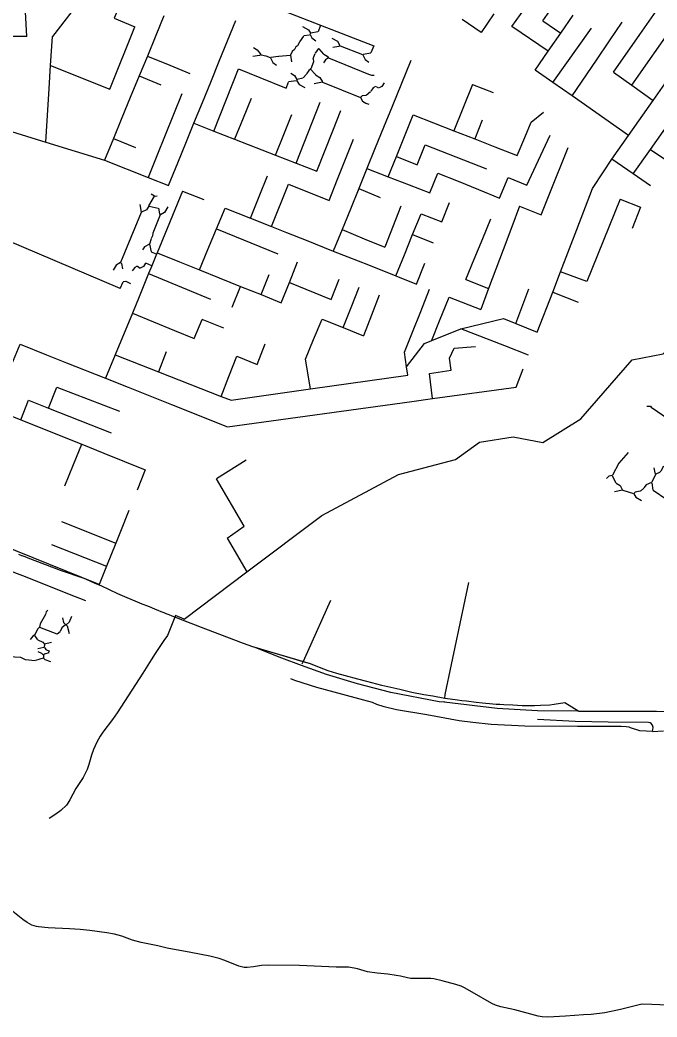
# Model space of a CAD drawing. Header units: metres. Extents: x 432891 to 477890, y 2556094 to 2581523.
# Drawn here: x 459533 to 461989, y 2566094 to 2569942 of the extents above; entities that cross this region are included whole.
import ezdxf

# ---------------------------------------------------------------- set-up
doc = ezdxf.new("R2010")
doc.units = ezdxf.units.M
for name, color, linetype in [('W10_MAIN_PIPE', 1, 'Continuous'), ('W10_PIPE_DN200', 8, 'Continuous'), ('W10_PIPE_DN250_400', 3, 'Continuous'), ('W10_PIPE_DN500_800', 30, 'Continuous')]:
    doc.layers.add(name, color=color, linetype=linetype)

msp = doc.modelspace()

# ---------------------------------------------------------------- linework, layer by layer
at = {"layer": 'W10_MAIN_PIPE'}
for points in [[(459910.8, 2567727.9), (459845.9, 2567758.1), (459822.6, 2567767.6), (459803.1, 2567776.9), (459779.9, 2567786.2), (459693.1, 2567816.5), (459564.3, 2567865.2), (459553.2, 2567869.6), (459542, 2567874.1), (459540.4, 2567874.7), (459529.2, 2567879.2)], [(460250.1, 2567591.5), (460119.3, 2567641.6), (460108.1, 2567646), (460097.1, 2567650.2), (460088.6, 2567653.7), (460077.5, 2567658.3), (460066.5, 2567662.9), (460055.4, 2567667.4), (460041.7, 2567673.3), (460026.4, 2567679.2), (460004.8, 2567688), (459977.4, 2567699), (459946, 2567711.6), (459910.8, 2567727.9)], [(461356.7, 2567301.1), (461316.9, 2567305.7), (461291.6, 2567308.3), (461255.3, 2567312.6), (461237.2, 2567315), (461220.2, 2567317.3), (461172.8, 2567323.6), (461171.7, 2567323.8), (461125.3, 2567331.9), (461090.8, 2567338), (461044.1, 2567347.2), (461039.3, 2567348.3), (460997.8, 2567357.8), (460962.8, 2567365.7), (460928.1, 2567374.2), (460870.2, 2567389.4), (460835.6, 2567398.2), (460788.4, 2567410.5), (460754.6, 2567419.6), (460721.6, 2567429.9), (460687.9, 2567442.9), (460653.4, 2567456.6), (460430.7, 2567523.2), (460394.5, 2567536.2), (460250.1, 2567591.5)], [(461688.2, 2567273.8), (461633.8, 2567306.5), (461592.7, 2567300.3), (461575.9, 2567298.3), (461540.1, 2567295.8), (461516.9, 2567294.6), (461493.9, 2567294.7), (461469.6, 2567295.4), (461433.8, 2567297.3), (461398.3, 2567299.2), (461382.7, 2567300.3), (461369.4, 2567299.9), (461356.7, 2567301.1)], [(462382.5, 2567271.2), (461986.9, 2567272.9), (461789.8, 2567273.9), (461728.4, 2567273.5), (461688.2, 2567273.8)]]:
    msp.add_lwpolyline(points, dxfattribs=at)
at = {"layer": 'W10_PIPE_DN200'}
for points in [[(461549.4, 2569938.7), (461647.9, 2570082.3)], [(459928.9, 2570026.6), (459896, 2569949.9), (459975.6, 2569916.3)], [(459559.5, 2569878.7), (459554.8, 2569974.1)], [(460088, 2569958.5), (460056.6, 2569882.1)], [(460552.6, 2569976.6), (460692.3, 2569922.1)], [(461360.4, 2569965.5), (461311.4, 2569893.7)], [(461430.1, 2569917.4), (461480, 2569986.8)], [(461617.9, 2569891.3), (461665.8, 2569960.4)], [(461922.7, 2569886.6), (461985.7, 2569976.8)], [(459879.6, 2569674.6), (459975.6, 2569916.3)], [(460301.3, 2569783.4), (460365.3, 2569940.3)], [(460623, 2569916.9), (460646, 2569903.9), (460653, 2569891.9)], [(460692.3, 2569922.1), (460682.4, 2569896.8)], [(460692.3, 2569922.1), (460897, 2569842.3)], [(461311.4, 2569893.7), (461238.6, 2569944.5)], [(461569.4, 2569821.4), (461430.1, 2569917.4)], [(461549.4, 2569938.7), (461617.9, 2569891.3)], [(461805.9, 2569861.7), (461854.5, 2569933.5)], [(461892, 2569690.5), (462058, 2569926.9)], [(459559.5, 2569878.7), (459503, 2569878.7)], [(460056.6, 2569882.1), (460024.1, 2569803.2)], [(460611.6, 2569857.7), (460627.4, 2569880.1)], [(460651, 2569885.9), (460649, 2569883.9), (460628, 2569880.9)], [(460653, 2569889.9), (460652, 2569886.9)], [(460652, 2569885.9), (460659, 2569872.9), (460674, 2569861.9)], [(460682, 2569895.9), (460654, 2569890.9)], [(461569.4, 2569821.4), (461617.9, 2569891.3)], [(461588, 2569700.5), (461736.6, 2569910.5)], [(461821, 2569740.8), (461922.7, 2569886.6)], [(460433, 2569835.9), (460448, 2569826.9), (460462, 2569808.9)], [(460595, 2569835.9), (460592, 2569827.9), (460582, 2569820.9)], [(460611, 2569856.9), (460603, 2569842.9), (460596, 2569836.9)], [(460736, 2569871.9), (460757, 2569859.9), (460766, 2569843.9)], [(460766, 2569842.9), (460763, 2569839.9), (460739, 2569835.9)], [(460767, 2569842.9), (460854, 2569808.9)], [(460897, 2569842.3), (460886.3, 2569814.9)], [(461755.5, 2569787.2), (461805.9, 2569861.7)], [(460024.1, 2569803.2), (459992.6, 2569726.5)], [(460024.1, 2569803.2), (460110.5, 2569767.7)], [(460462, 2569807.9), (460457, 2569804.9), (460431, 2569800.9)], [(460463, 2569807.9), (460481, 2569803.9), (460498, 2569796.9)], [(460530, 2569801.9), (460500, 2569796.9)], [(460531, 2569802), (460575, 2569806.8)], [(460582, 2569820.9), (460576, 2569806.9)], [(460576, 2569806.9), (460580, 2569780.9)], [(460663.3, 2569793.9), (460670.7, 2569813)], [(460684, 2569831.9), (460671, 2569813.9)], [(460684, 2569831.9), (460686.7, 2569831.1)], [(460704.3, 2569810.6), (460686.7, 2569831.1)], [(460705, 2569809.9), (460717, 2569802.9), (460722, 2569795.9)], [(460855, 2569807.9), (460864, 2569789.9), (460878, 2569779.9)], [(460886, 2569813.9), (460856, 2569808.9)], [(461519.1, 2569748.7), (461569.4, 2569821.4)], [(459651.3, 2569766.9), (459879.6, 2569674.6)], [(460110.5, 2569767.7), (460188, 2569735.8)], [(460268.4, 2569702.8), (460301.3, 2569783.4)], [(460499, 2569795.9), (460508, 2569777.9), (460522, 2569767.9)], [(460663, 2569792.9), (460665, 2569780.9), (460654, 2569753.9)], [(460722, 2569795.9), (460711, 2569787.9), (460704, 2569776.9)], [(460722, 2569795.9), (460877, 2569732.9), (460888, 2569728.9), (460899, 2569729.9)], [(461040.3, 2569786.4), (460967.6, 2569607.7)], [(461661.8, 2569648.9), (461755.5, 2569787.2)], [(459992.6, 2569726.5), (459958.2, 2569642.8)], [(459992.6, 2569726.5), (460076.1, 2569691.4)], [(460280.8, 2569513.7), (460375, 2569753.5)], [(460375, 2569753.5), (460457.3, 2569720.2)], [(460457.3, 2569720.2), (460559.3, 2569678.9)], [(460578, 2569736.9), (460592, 2569727.9), (460600, 2569712.9)], [(460624.7, 2569718.6), (460637.4, 2569733.1)], [(460653, 2569752.9), (460647, 2569747.9), (460638, 2569733.9)], [(460672.4, 2569731.7), (460653.7, 2569752.1)], [(460673, 2569730.9), (460689, 2569720.9), (460699, 2569702.9)], [(461588, 2569700.5), (461519.1, 2569748.7)], [(461821, 2569740.8), (461892, 2569690.5)], [(460236.3, 2569624.1), (460268.4, 2569702.8)], [(460559.3, 2569678.9), (460568.6, 2569702)], [(460599, 2569707.9), (460569, 2569702.9)], [(460601, 2569711.9), (460600, 2569708.9)], [(460600, 2569707.9), (460610, 2569692.9), (460631, 2569681.9)], [(460624, 2569717.9), (460602, 2569712.9)], [(460699, 2569701.9), (460667, 2569695.9)], [(460700, 2569701.9), (460846, 2569642.9)], [(460904, 2569684.9), (460895, 2569679.9), (460886, 2569666.9)], [(460906, 2569684.9), (460916, 2569679.9)], [(460937, 2569699.9), (460928, 2569685.9), (460918, 2569679.9)], [(461278.5, 2569693.5), (461206.2, 2569514.7)], [(461278.5, 2569693.5), (461357.3, 2569662.8)], [(461661.8, 2569648.9), (461588, 2569700.5)], [(461892, 2569690.5), (461974.6, 2569632)], [(459958.2, 2569642.8), (459925.9, 2569564.1)], [(460157.3, 2569657.3), (460061.1, 2569417.4)], [(460867, 2569650.9), (460853, 2569648.9), (460846, 2569642.9)], [(460846, 2569642.9), (460854, 2569628.9), (460866, 2569620.9), (460878, 2569616.9)], [(460867.8, 2569651.6), (460885.2, 2569666.3)], [(461879.6, 2569496.9), (461661.8, 2569648.9)], [(461963.6, 2569443), (462110.2, 2569651.3)], [(460203.6, 2569543.8), (460236.3, 2569624.1)], [(460424.2, 2569639), (460393.1, 2569562.8)], [(460660, 2569546.4), (460691.1, 2569625.5)], [(460967.6, 2569607.7), (460934.8, 2569526.8)], [(460549.9, 2569499.7), (460580.9, 2569577.5)], [(460739.2, 2569514.5), (460770.4, 2569593.4)], [(460984.5, 2569415.8), (461049.7, 2569575.7)], [(461049.7, 2569575.7), (461128, 2569545.2)], [(461504.5, 2569547.5), (461552.2, 2569586.8)], [(459925.9, 2569564.1), (459893.4, 2569484.9)], [(460172.3, 2569467.1), (460203.6, 2569543.8)], [(460203.6, 2569543.8), (460280.8, 2569513.7)], [(460393.1, 2569562.8), (460360.4, 2569482.6)], [(460598.4, 2569389.6), (460660, 2569546.4)], [(460934.8, 2569526.8), (460902.8, 2569448.2)], [(461128, 2569545.2), (461206.2, 2569514.7)], [(461315.6, 2569555.7), (461287.3, 2569483.1)], [(461479.7, 2569488.7), (461504.5, 2569547.5)], [(460280.8, 2569513.7), (460360.4, 2569482.6)], [(460518.5, 2569420.8), (460549.9, 2569499.7)], [(460677.6, 2569358.7), (460739.2, 2569514.5)], [(461206.2, 2569514.7), (461287.3, 2569483.1)], [(461450.7, 2569419.5), (461479.7, 2569488.7)], [(461487.1, 2569304.2), (461577.8, 2569497.1)], [(459893.4, 2569484.9), (459859, 2569401.3)], [(459893.4, 2569484.9), (459978.8, 2569450.5)], [(460141.2, 2569390.8), (460172.3, 2569467.1)], [(460360.4, 2569482.6), (460518.5, 2569420.8)], [(460757.9, 2569327.3), (460819.6, 2569481.9)], [(461064.9, 2569383.2), (461094.9, 2569460.2)], [(461094.9, 2569460.2), (461332, 2569368.3)], [(461287.3, 2569483.1), (461364.2, 2569453.2)], [(461364.2, 2569453.2), (461450.7, 2569419.5)], [(461573.9, 2569267.6), (461646.5, 2569449.9)], [(460061.1, 2569417.4), (460027.8, 2569334.2)], [(460518.5, 2569420.8), (460598.4, 2569389.6)], [(460902.8, 2569448.2), (460870.7, 2569369.3)], [(460952.5, 2569337.4), (460984.5, 2569415.8)], [(460984.5, 2569415.8), (461064.9, 2569383.2)], [(461897, 2569348.4), (461963.6, 2569443)], [(461963.6, 2569443), (462030.8, 2569396.9)], [(459859, 2569401.3), (460027.8, 2569334.2)], [(460105.5, 2569303.3), (460141.2, 2569390.8)], [(460598.4, 2569389.6), (460677.6, 2569358.7)], [(461897, 2569348.4), (461815, 2569405.1)], [(460455.6, 2569261.1), (460487.5, 2569340.7)], [(460870.7, 2569369.3), (460839.3, 2569291.9)], [(460870.7, 2569369.3), (460952.5, 2569337.4)], [(460952.5, 2569337.4), (461034.2, 2569305.5)], [(461112.9, 2569274.8), (461144, 2569351.2)], [(461144, 2569351.2), (461222, 2569319.6)], [(461381.5, 2569254.9), (461415, 2569334.7)], [(461415, 2569334.7), (461487.1, 2569304.2)], [(461964.1, 2569302), (461897, 2569348.4)], [(460027.8, 2569334.2), (460105.5, 2569303.3)], [(460503.4, 2569145.1), (460568.1, 2569308.4)], [(460568.1, 2569308.4), (460725.2, 2569245.3)], [(460725.2, 2569245.3), (460757.9, 2569327.3)], [(461034.2, 2569305.5), (461112.9, 2569274.8)], [(461222, 2569319.6), (461301.3, 2569287.4)], [(460030.3, 2569224.7), (460051.6, 2569262.5)], [(460038.9, 2569270.8), (460052.1, 2569263.4)], [(460052.1, 2569263.4), (460054.9, 2569261.8), (460061.9, 2569263.8)], [(460160.1, 2569281.6), (460062, 2569043.1)], [(460160.1, 2569281.6), (460241.5, 2569249.2)], [(460422.1, 2569177.4), (460455.6, 2569261.1)], [(460839.3, 2569291.9), (460807, 2569212.5)], [(460839.3, 2569291.9), (460921.3, 2569257.4)], [(461301.3, 2569287.4), (461381.5, 2569254.9)], [(461542.8, 2569189.6), (461573.9, 2569267.6)], [(459994.9, 2569229.8), (460000.9, 2569200.8)], [(460029.9, 2569223.8), (460020.9, 2569209.8), (460001.9, 2569200.8)], [(460030.9, 2569223.7), (460065.9, 2569216.1)], [(460102.9, 2569220.8), (460090.9, 2569199.8), (460074.9, 2569190.8)], [(461001.9, 2569223.5), (460940, 2569066)], [(461159.8, 2569162.6), (461189.6, 2569237.8)], [(461459.3, 2569223.4), (461429.3, 2569143.3)], [(461459.3, 2569223.4), (461542.8, 2569189.6)], [(461847.2, 2569250.5), (461719.2, 2568932.9)], [(461847.2, 2569250.5), (461925.8, 2569220.2), (461893.5, 2569137)], [(460000.9, 2569199.8), (459920.9, 2569005.8)], [(460073.9, 2569189.8), (460044.9, 2569119.8), (460043.9, 2569109.8), (460038.9, 2569098.8)], [(460066.9, 2569215.8), (460070.9, 2569193.8), (460073.9, 2569190.8)], [(460807, 2569212.5), (460774.7, 2569133)], [(461047.1, 2569113.7), (461080.1, 2569194.5)], [(461080.1, 2569194.5), (461159.8, 2569162.6)], [(461317.3, 2569099.5), (461348.2, 2569175.3)], [(461429.3, 2569143.3), (461396.1, 2569054.7)], [(459919.2, 2568905.3), (459417.1, 2569119.2)], [(460290.3, 2569135.7), (460526.9, 2569040.3)], [(460774.7, 2569133), (460741.1, 2569050.5)], [(460774.7, 2569133), (460860.5, 2569098.2)], [(461015.2, 2569035.4), (461047.1, 2569113.7)], [(461047.1, 2569113.7), (461126.2, 2569082.4)], [(460032.9, 2569076.8), (460012.9, 2569066.8), (460004.9, 2569054.8)], [(460038.9, 2569097.8), (460032.9, 2569076.8)], [(460032.9, 2569076.8), (460038.9, 2569046.8)], [(460860.5, 2569098.2), (460940, 2569066)], [(461284.8, 2569019.7), (461317.3, 2569099.5)], [(460060, 2569038.2), (460039.8, 2569046.5)], [(460741.1, 2569050.5), (460797.4, 2569028.2)], [(460797.4, 2569028.2), (460876.3, 2568996.8)], [(460982.3, 2568954.7), (461015.2, 2569035.4)], [(461396.1, 2569054.7), (461340.1, 2568905.5)], [(459920.9, 2569005.8), (459903.9, 2568995.8), (459892.9, 2568976.8)], [(459920.9, 2569005.8), (459924.9, 2569001.8), (459927.9, 2568981.8)], [(459984.9, 2568991.8), (459975.9, 2568986.8), (459965.9, 2568973.8)], [(459985.9, 2568991.8), (459995.9, 2568983.8)], [(460016.9, 2569003.8), (460008.9, 2568990.8), (459996.9, 2568983.8)], [(460041.7, 2568993.7), (460017.8, 2569003.5)], [(460571.7, 2568929.6), (460603.4, 2569008.4)], [(460876.3, 2568996.8), (460982.3, 2568954.7)], [(461061.8, 2568923), (461094.5, 2569004)], [(461252.5, 2568940.6), (461284.8, 2569019.7)], [(460029.2, 2568963.4), (460267.2, 2568864.1)], [(460224.7, 2568977.7), (460301.1, 2568947)], [(460462.4, 2568882.3), (460494.2, 2568960.2)], [(460982.3, 2568954.7), (461061.8, 2568923)], [(461719.2, 2568932.9), (461617.4, 2568970.4)], [(459919.2, 2568905.3), (459930.5, 2568931.9)], [(459930.9, 2568932.8), (459940.9, 2568934.8), (459958.9, 2568924.8)], [(460301.1, 2568947), (460383.2, 2568914.1)], [(460351.8, 2568834.4), (460383.2, 2568914.1)], [(460383.2, 2568914.1), (460462.4, 2568882.3)], [(460540.1, 2568851.1), (460571.7, 2568929.6)], [(460571.7, 2568929.6), (460733.4, 2568863.6)], [(460733.4, 2568863.6), (460763.8, 2568941.9)], [(461252.5, 2568940.6), (461340.1, 2568905.5)], [(460462.4, 2568882.3), (460540.1, 2568851.1)], [(460809.9, 2568832.4), (460841.4, 2568910.5)], [(460918.1, 2568880.3), (460888, 2568802.6)], [(461078.4, 2568817.2), (461112.3, 2568902.9)], [(461151.2, 2568781.7), (461187.5, 2568873)], [(461187.5, 2568873), (461309.7, 2568824.5)], [(461340.1, 2568905.5), (461309.7, 2568824.5)], [(461445.5, 2568770.5), (461494.7, 2568904.5)], [(461587, 2568891.4), (461685.2, 2568853.6)], [(459966.6, 2568811.1), (460129.2, 2568744)], [(460778.7, 2568755.2), (460809.9, 2568832.4)], [(460888, 2568802.6), (460857.4, 2568723.6)], [(461046.9, 2568737.7), (461078.4, 2568817.2)], [(460205.2, 2568712.7), (460235.1, 2568785.9)], [(460319.7, 2568753.4), (460235.1, 2568785.9)], [(460665.4, 2568708.8), (460698.2, 2568787.6)], [(460698.2, 2568787.6), (460778.7, 2568755.2)], [(461121.2, 2568706.2), (461151.2, 2568781.7)], [(460129.2, 2568744), (460205.2, 2568712.7)], [(460778.7, 2568755.2), (460857.4, 2568723.6)], [(461016.1, 2568659.9), (461046.9, 2568737.7)], [(461403.1, 2568684.4), (461233, 2568750.8)], [(460369.3, 2568645.1), (460447.8, 2568612.7), (460479, 2568692.3)], [(460633.7, 2568632.8), (460665.4, 2568708.8)], [(461195.8, 2568591.1), (461189.4, 2568637), (461207.7, 2568676.2), (461289.7, 2568682)], [(461493.6, 2568649.1), (461403.1, 2568684.4)], [(460096.9, 2568661.3), (460066.9, 2568584.3)], [(460338.2, 2568565.7), (460369.3, 2568645.1)], [(461023.1, 2568604), (461016.1, 2568659.9)], [(460653.6, 2568518), (460633.7, 2568632.8)], [(460308.2, 2568489.4), (460338.2, 2568565.7)], [(461111.7, 2568578.4), (461195.8, 2568591.1)], [(461124, 2568480.8), (461111.7, 2568578.4)], [(461124, 2568480.8), (461445.8, 2568525.1), (461472.9, 2568595.5)], [(459863.1, 2568559.3), (459950.3, 2568524.6)], [(459642.9, 2568444.5), (459675, 2568524.7)], [(459675, 2568524.7), (459916.3, 2568432.9)], [(459950.3, 2568524.6), (460117.4, 2568458.1)], [(459536.3, 2568398.9), (459566.2, 2568475)], [(459566.2, 2568475), (459642.9, 2568444.5)], [(460117.4, 2568458.1), (460333.6, 2568372), (461044.3, 2568469.8)], [(461044.3, 2568469.8), (461124, 2568480.8)], [(461950.7, 2568451.1), (461963.7, 2568452.1), (461966.7, 2568448.1), (462039.7, 2568398.1), (462048.7, 2568393.1), (462056.7, 2568393.1)], [(459430.9, 2568441.2), (459536.3, 2568398.9)], [(459642.9, 2568444.5), (459884.9, 2568348.4)], [(459536.3, 2568398.9), (459771.2, 2568304.8)], [(459739.2, 2568226.3), (459771.2, 2568304.8)], [(459771.2, 2568304.8), (459856, 2568270.8)], [(459856, 2568270.8), (460016.3, 2568206.6)], [(461878.7, 2568273.1), (461841.7, 2568231.1), (461817.7, 2568185.1)], [(459705.9, 2568144.7), (459739.2, 2568226.3)], [(460404.8, 2568243.1), (460291, 2568171.3)], [(462014.7, 2568220.1), (462003.7, 2568201.1), (461998.7, 2568196.1), (461984.7, 2568189.1)], [(460016.3, 2568206.6), (459984.8, 2568128.1)], [(461816.7, 2568184.1), (461803.7, 2568182.1), (461794.7, 2568172.1)], [(461818.1, 2568182.2), (461816.7, 2568184.1)], [(461831.2, 2568155), (461818.1, 2568182.2)], [(461983.7, 2568188.1), (461969.7, 2568158.1)], [(461977.7, 2568214.1), (461980.7, 2568194.1), (461983.7, 2568189.1)], [(460331.7, 2567941.7), (460397.9, 2567988), (460291, 2568171.3)], [(461831.7, 2568154.1), (461846.7, 2568145.1), (461856.7, 2568128.1)], [(461968.7, 2568157.1), (461947.7, 2568148.1), (461938.7, 2568136.1)], [(461969.7, 2568156.1), (461973.7, 2568127.1)], [(461855.7, 2568127.1), (461825.7, 2568121.1)], [(461857.7, 2568127.1), (461898.7, 2568114.1)], [(461924.7, 2568123.1), (461905.7, 2568120.1), (461899.7, 2568114.1)], [(461899.7, 2568113.1), (461907.7, 2568100.1), (461929.7, 2568088.1)], [(461925.4, 2568123.8), (461937.9, 2568135.4)], [(462026.9, 2568089.7), (461974.5, 2568126.5)], [(459952.8, 2568048.5), (459920.6, 2567968.4)], [(459838, 2567762.9), (459201.4, 2568020.7)], [(459693.6, 2568006.4), (459902.3, 2567922.8)], [(459920.6, 2567968.4), (459902.3, 2567922.8)], [(459654.6, 2567918.1), (459866.5, 2567833.7)], [(459902.3, 2567922.8), (459866.5, 2567833.7)], [(460331.7, 2567941.7), (460407.8, 2567812)], [(459787.1, 2567699.8), (459724.4, 2567724.8), (459592.7, 2567777.1), (459544, 2567797.4), (459513.2, 2567809), (459449.6, 2567835)], [(459866.5, 2567833.7), (459838, 2567762.9)], [(461171.1, 2567323.9), (461172.9, 2567339.1), (461196.3, 2567454.9), (461263.8, 2567770.8)], [(460624.4, 2567465.2), (460643.1, 2567505.3), (460731.7, 2567702.5)], [(459640.3, 2567663.6), (459634.3, 2567657.6), (459631.3, 2567647.6), (459610.3, 2567611.6), (459608.3, 2567598.6)], [(459708.3, 2567607.6), (459694.3, 2567596.6), (459688.3, 2567582.6)], [(459697.3, 2567634.6), (459701.3, 2567616.6), (459708.3, 2567608.6)], [(459708.3, 2567608.6), (459709.3, 2567607.6)], [(459732.3, 2567639.6), (459722.3, 2567617.6), (459711.3, 2567607.6)], [(459711.3, 2567607.6), (459715.3, 2567603.6), (459722.3, 2567574.6)], [(460130.6, 2567637.3), (460102.1, 2567566.7)], [(459589.3, 2567567.6), (459582.3, 2567564.6), (459572.3, 2567550.6)], [(459608.3, 2567598.6), (459601.3, 2567592.6), (459589.3, 2567567.6)], [(459601.7, 2567550.4), (459589.9, 2567566.8)], [(459608.3, 2567598.6), (459675.3, 2567572.6)], [(460102.1, 2567566.7), (460087.7, 2567547.6), (460054.5, 2567497.1), (460038.9, 2567473.1), (460007.1, 2567420.7), (459907.9, 2567268.2), (459890.1, 2567242.9), (459852.7, 2567193.9), (459842.2, 2567178.3), (459829.4, 2567154.8), (459817.1, 2567126.8), (459809.2, 2567105), (459798.3, 2567068.3), (459791.7, 2567049.1), (459787.4, 2567039.2), (459776.1, 2567018.2), (459748.1, 2566976.6), (459725.7, 2566932.5), (459717.8, 2566919), (459712.7, 2566911.8), (459691.1, 2566891), (459671.8, 2566876.8), (459645.9, 2566859.9)], [(459676.2, 2567573.2), (459687.6, 2567582)], [(459602.3, 2567549.6), (459621.3, 2567540.6), (459627.3, 2567532.6)], [(459627.3, 2567532.6), (459626.3, 2567521.6)], [(459654.3, 2567539.6), (459627.3, 2567532.6)], [(459311.3, 2567495.6), (459362.3, 2567493.6), (459535.3, 2567482.6), (459553.3, 2567474.6)], [(459625.3, 2567520.6), (459601.3, 2567514.6)], [(459601.3, 2567504.6), (459616.3, 2567498.6), (459622.3, 2567491.6)], [(459623.3, 2567490.6), (459623.3, 2567480.6)], [(459644.3, 2567499.6), (459627.3, 2567494.6), (459624.3, 2567491.6)], [(459627.3, 2567520.6), (459633.3, 2567512.6), (459646.3, 2567506.6)], [(459644.6, 2567500.6), (459646.1, 2567505.7)], [(460624.4, 2567465.2), (460435.8, 2567521.6)], [(459554.3, 2567474.5), (459591.3, 2567470.7)], [(459622.3, 2567479.6), (459592.3, 2567470.6)], [(459623.3, 2567479.6), (459628.3, 2567474.6), (459651.3, 2567465.6)], [(460620.9, 2567457.8), (460624.4, 2567465.2)], [(461171.1, 2567323.9), (461125.3, 2567331.9), (461090.8, 2567338), (461044.1, 2567347.2), (461039.3, 2567348.3), (460997.8, 2567357.8), (460962.8, 2567365.7), (460928.1, 2567374.2), (460870.2, 2567389.4), (460835.6, 2567398.2), (460788.4, 2567410.5), (460754.6, 2567419.6), (460721.6, 2567429.9), (460687.9, 2567442.9), (460653.4, 2567456.6), (460624.4, 2567465.2)], [(461972, 2567195.6), (461922.5, 2567198), (461887.5, 2567210.7), (461882.3, 2567212.8), (461870.9, 2567214.6), (461850.6, 2567215.2), (461682.6, 2567215.7), (461479.3, 2567217), (461349.7, 2567223.6), (461279.3, 2567230.5), (461226.5, 2567237.6), (461101.5, 2567259.9), (460984.8, 2567279.5), (460936.7, 2567290.8), (460909.2, 2567299.8), (460892.2, 2567307.5), (460677.1, 2567365.7), (460592.2, 2567393), (460577, 2567399.8)], [(461169.2, 2567308.7), (461169.7, 2567312.6)], [(461356.7, 2567301.1), (461316.9, 2567305.7), (461291.6, 2567308.3), (461255.3, 2567312.6), (461237.2, 2567315), (461220.2, 2567317.3), (461172.8, 2567323.6), (461171.7, 2567323.8), (461171.1, 2567323.9)], [(461688.2, 2567273.8), (461686.1, 2567275)], [(461972, 2567195.6), (461974, 2567211.6), (461972.5, 2567220), (461967.3, 2567226.7), (461962.3, 2567229.6), (461956.7, 2567230.7), (461801.2, 2567231.5), (461674.3, 2567234.7), (461528.2, 2567242.4)], [(461972, 2567195.6), (462014.9, 2567198.8)], [(462031.7, 2566139.3), (461969.7, 2566143), (461933.8, 2566143.2), (461925.6, 2566142.3), (461848, 2566123.1), (461788, 2566110.8), (461735.7, 2566103.5), (461706.4, 2566102.9), (461637.1, 2566097.6), (461568.6, 2566093.9), (461546.3, 2566095.2), (461531.1, 2566097.6), (461440.8, 2566122.4), (461386.8, 2566134), (461366.8, 2566139.9), (461352, 2566146.5), (461277, 2566189.8), (461247, 2566206.4), (461234, 2566212.6), (461214.2, 2566220.1), (461161.3, 2566233.8), (461128.4, 2566241.2), (461117.3, 2566242.6), (461092.7, 2566243.2), (461040.4, 2566243.1), (461026.9, 2566245.5), (461000.1, 2566252), (460983.4, 2566254.9), (460951, 2566259.5), (460910, 2566263), (460872.9, 2566268.2), (460835.1, 2566279.7), (460822, 2566282.9), (460799.7, 2566286.1), (460752.4, 2566286.6), (460611.3, 2566292.3), (460489.4, 2566294.7), (460464.3, 2566293.5), (460433, 2566287.8), (460409.1, 2566285.4), (460397, 2566285.7), (460377.2, 2566290.8), (460322.9, 2566312.8), (460300.5, 2566320.5), (460265, 2566329.2), (460192, 2566343.6), (460101, 2566359.2), (460064, 2566368.2), (460000, 2566381.5), (459966.7, 2566390.7), (459925.2, 2566405.7), (459897.7, 2566413.6), (459867.6, 2566419), (459802.2, 2566427.7), (459764.7, 2566431.6), (459723.7, 2566434.5), (459641.3, 2566438.5), (459604.6, 2566441.9), (459596.2, 2566443.4), (459578.8, 2566448.9), (459560.4, 2566458.7), (459544.6, 2566470.2), (459499.4, 2566506.5)]]:
    msp.add_lwpolyline(points, dxfattribs=at)
at = {"layer": 'W10_PIPE_DN250_400'}
for points in [[(461974.6, 2569632), (462029, 2569709.3)], [(461879.6, 2569496.9), (461974.6, 2569632)], [(461815, 2569405.1), (461879.6, 2569496.9)], [(459632.2, 2569471.1), (459859, 2569401.3)], [(461783.1, 2569356), (461814.8, 2569404.8)], [(461741.2, 2569291.4), (461783.1, 2569356)], [(461680.4, 2569133.8), (461741.2, 2569291.4)], [(460290.3, 2569135.7), (460323.8, 2569216.5)], [(460323.8, 2569216.5), (460422.1, 2569177.4)], [(460422.1, 2569177.4), (460503.4, 2569145.1)], [(460503.4, 2569145.1), (460560.4, 2569122.4)], [(460257.3, 2569056.1), (460290.3, 2569135.7)], [(460560.4, 2569122.4), (460637, 2569091.9)], [(461617.4, 2568970.4), (461680.4, 2569133.8)], [(460637, 2569091.9), (460741.1, 2569050.5)], [(460060, 2569038.2), (460041.7, 2568993.7)], [(460062, 2569043.1), (460060, 2569038.2)], [(460062, 2569043.1), (460147.7, 2569008.7)], [(460224.7, 2568977.7), (460257.3, 2569056.1)], [(460041.7, 2568993.7), (460029.2, 2568963.4)], [(460147.7, 2569008.7), (460224.7, 2568977.7)], [(460029.2, 2568963.4), (459992.5, 2568874.1)], [(461587, 2568891.4), (461617.4, 2568970.4)], [(459992.5, 2568874.1), (459966.6, 2568811.1)], [(461527.8, 2568737.8), (461587, 2568891.4)], [(459966.6, 2568811.1), (459900.3, 2568649.8)], [(461233, 2568750.8), (461396.8, 2568789.8)], [(461396.8, 2568789.8), (461445.5, 2568770.5)], [(461445.5, 2568770.5), (461527.8, 2568737.8)], [(460407.8, 2567812), (460696.7, 2568029.8), (460992.4, 2568188.4), (461212.4, 2568245.7), (461304.7, 2568312.4), (461435.3, 2568334), (461548.8, 2568311.8), (461695.6, 2568403.1), (461892.9, 2568630.7), (462012.5, 2568653.8), (462078.8, 2568725.4)], [(461121, 2568705.5), (461233, 2568750.8)], [(460166.4, 2567630.1), (460407.8, 2567812)], [(460133.1, 2567643.6), (460130.6, 2567637.3)], [(460166.4, 2567630.1), (460133.1, 2567643.6)], [(460250.1, 2567591.5), (460130.6, 2567637.3)], [(460435.8, 2567521.6), (460430.7, 2567523.2), (460394.5, 2567536.2), (460250.1, 2567591.5)], [(460618.3, 2567450.8), (460543, 2567478.5), (460435.8, 2567521.6)], [(461169.2, 2567308.7), (461149.9, 2567310.9), (460963.1, 2567346.7), (460834.5, 2567379.9), (460714.4, 2567415.5), (460618.3, 2567450.8)], [(461686.1, 2567275), (461528.5, 2567276.3), (461373.4, 2567284.8), (461169.2, 2567308.7)], [(461871.5, 2567273.5), (461686.1, 2567275)], [(462531.9, 2567268.1), (461871.5, 2567273.5)]]:
    msp.add_lwpolyline(points, dxfattribs=at)
at = {"layer": 'W10_PIPE_DN500_800'}
for points in [[(459732.6, 2569974.9), (459658.5, 2569878.7)], [(459651.3, 2569766.9), (459658.5, 2569878.7)], [(459645.5, 2569677.7), (459651.3, 2569766.9)], [(459632.2, 2569471.1), (459645.5, 2569677.7)], [(459483.7, 2569516.9), (459632.2, 2569471.1)], [(459495.7, 2568598.5), (459533.6, 2568690.5)], [(459533.6, 2568690.5), (459635.1, 2568650.1)], [(461023.1, 2568604), (461092.5, 2568693.9), (461121, 2568705.5)], [(459635.1, 2568650.1), (459712.7, 2568619.2)], [(459900.3, 2568649.8), (459863.1, 2568559.3)], [(459900.3, 2568649.8), (460066.9, 2568584.3)], [(459712.7, 2568619.2), (459863.1, 2568559.3)], [(461028.2, 2568571.5), (461023.1, 2568604)], [(460066.9, 2568584.3), (460308.2, 2568489.4)], [(460653.6, 2568518), (461028.2, 2568571.5)], [(460308.2, 2568489.4), (460346.8, 2568474.3), (460653.6, 2568518)], [(459910.8, 2567727.9), (459845.9, 2567758.1), (459822.6, 2567767.6), (459803.1, 2567776.9), (459779.9, 2567786.2), (459693.1, 2567816.5), (459564.3, 2567865.2), (459553.2, 2567869.6), (459542, 2567874.1), (459540.4, 2567874.7), (459529.2, 2567879.2)], [(460130.6, 2567637.3), (460119.3, 2567641.6), (460108.1, 2567646), (460097.1, 2567650.2), (460088.6, 2567653.7), (460077.5, 2567658.3), (460066.5, 2567662.9), (460055.4, 2567667.4), (460041.7, 2567673.3), (460026.4, 2567679.2), (460004.8, 2567688), (459977.4, 2567699), (459946, 2567711.6), (459910.8, 2567727.9)]]:
    msp.add_lwpolyline(points, dxfattribs=at)

doc.saveas('drawing.dxf')
